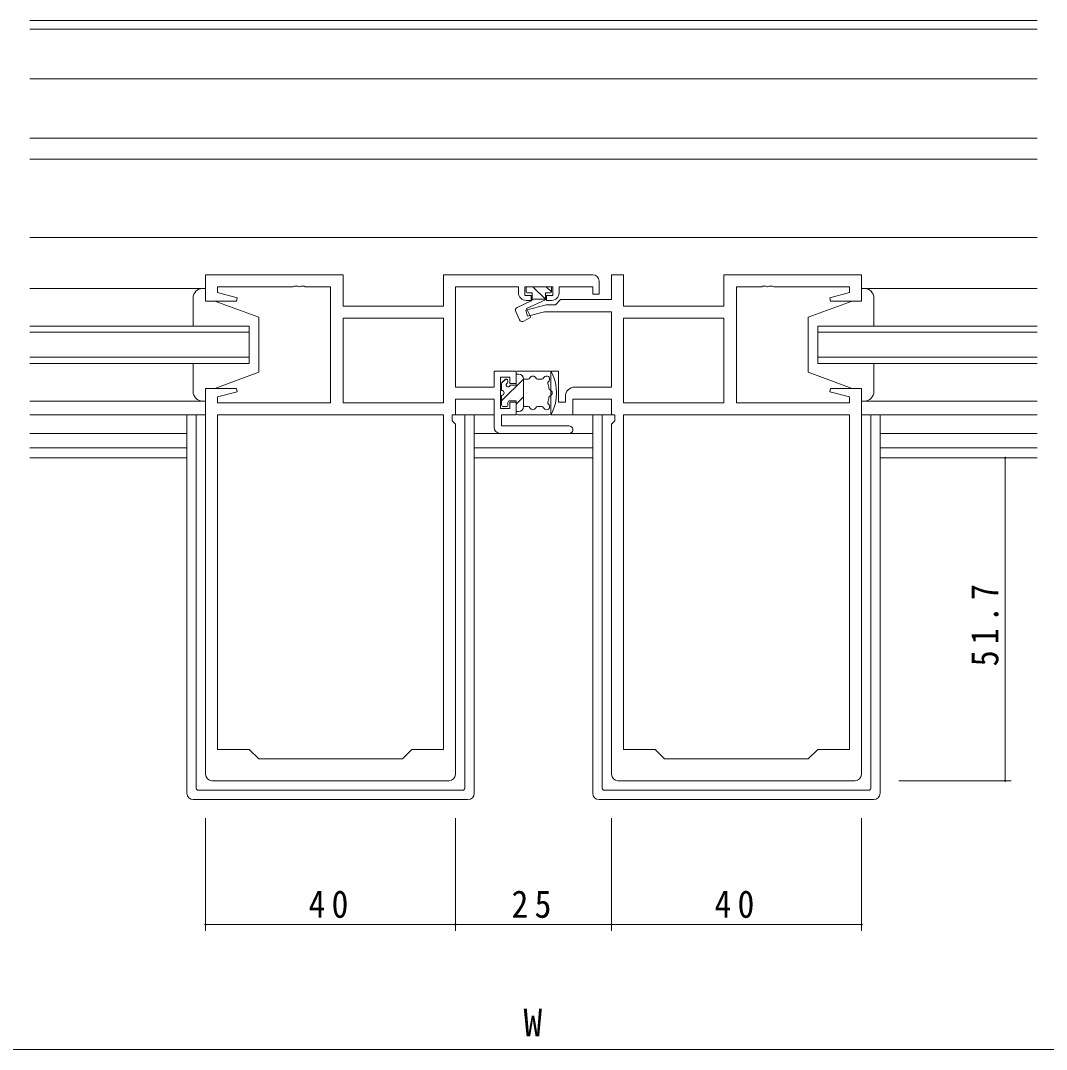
# Model space of a CAD drawing. Units: millimetres, scale not verified. Extents: x -567 to 567, y -403 to 403.
# Drawn here: x 80.1 to 244.4, y -44.1 to 120.6 of the extents above; entities that cross this region are included whole.
import ezdxf
from ezdxf.enums import TextEntityAlignment as Align

# ---------------------------------------------------------------- set-up
doc = ezdxf.new("R2010")
doc.units = ezdxf.units.MM
doc.header["$LTSCALE"] = 2
for name, color, linetype, lineweight in [('0-3_YKK_11', 7, 'Continuous', 18), ('0-4_YKK_12', 2, 'Continuous', 18), ('0-5_YKK_13', 4, 'Continuous', 18), ('0-6_YKK_D', 6, 'Continuous', 18)]:
    doc.layers.add(name, color=color, linetype=linetype, lineweight=lineweight)
doc.styles.add('ＭＳ ゴシック', font='')
doc.styles.get('ＭＳ ゴシック').set_extended_font_data('MS Gothic')

msp = doc.modelspace()

# ---------------------------------------------------------------- linework, layer by layer
at = {"layer": '0-3_YKK_11'}
for p, q in [((109.774, 79.94), (131.774, 79.94)), ((109.774, 75.74), (109.774, 79.94)), ((131.774, 79.94), (131.774, 74.94)), ((147.844, 79.94), (171.774, 79.94)), ((147.844, 74.94), (147.844, 79.94)), ((174.774, 79.94), (176.704, 79.94)), ((174.774, 75.97), (174.774, 79.94)), ((176.704, 79.94), (176.704, 74.94)), ((192.774, 79.94), (214.774, 79.94)), ((192.774, 74.94), (192.774, 79.94)), ((214.774, 79.94), (214.774, 75.74)), ((111.704, 78.01), (111.704, 77.093)), ((123.816, 78.01), (111.704, 78.01)), ((123.999, 78.13), (123.816, 78.01)), ((124.549, 78.13), (123.999, 78.13)), ((124.732, 78.01), (124.549, 78.13)), ((124.816, 78.01), (124.732, 78.01)), ((124.999, 78.13), (124.816, 78.01)), ((125.549, 78.13), (124.999, 78.13)), ((125.732, 78.01), (125.549, 78.13)), ((129.774, 78.01), (125.732, 78.01)), ((129.774, 59.47), (129.774, 78.01)), ((149.774, 78.01), (149.774, 61.97)), ((159.874, 78.01), (149.774, 78.01)), ((159.874, 77.04), (159.874, 78.01)), ((160.874, 78.01), (160.874, 76.64)), ((165.374, 78.01), (160.874, 78.01)), ((165.374, 76.64), (165.374, 78.01)), ((166.374, 78.01), (166.374, 77.04)), ((171.774, 78.01), (166.374, 78.01)), ((171.774, 76.84), (171.774, 78.01)), ((172.774, 78.94), (172.774, 76.84)), ((194.774, 78.01), (194.774, 59.47)), ((198.816, 78.01), (194.774, 78.01)), ((198.999, 78.13), (198.816, 78.01)), ((199.549, 78.13), (198.999, 78.13)), ((199.732, 78.01), (199.549, 78.13)), ((199.816, 78.01), (199.732, 78.01)), ((199.999, 78.13), (199.816, 78.01)), ((200.549, 78.13), (199.999, 78.13)), ((200.732, 78.01), (200.549, 78.13)), ((212.844, 78.01), (200.732, 78.01)), ((212.844, 77.093), (212.844, 78.01)), ((111.704, 77.093), (114.803, 76.262)), ((114.803, 76.262), (114.735, 75.74)), ((160.874, 76.64), (161.874, 76.64)), ((161.874, 75.84), (161.074, 75.84)), ((161.874, 76.64), (161.874, 75.84)), ((164.374, 76.64), (165.374, 76.64)), ((164.374, 75.84), (164.374, 76.64)), ((165.174, 75.84), (164.374, 75.84)), ((165.774, 75.14), (166.604, 75.97)), ((166.604, 75.97), (174.774, 75.97)), ((172.774, 76.84), (171.774, 76.84)), ((209.745, 76.262), (212.844, 77.093)), ((209.814, 75.74), (209.745, 76.262)), ((114.735, 75.74), (109.774, 75.74)), ((131.774, 74.94), (147.844, 74.94)), ((161.045, 74.273), (164.28, 75.14)), ((161.303, 73.307), (161.045, 74.273)), ((164.28, 75.14), (165.774, 75.14)), ((176.704, 74.94), (192.774, 74.94)), ((214.774, 75.74), (209.814, 75.74)), ((147.844, 73.01), (131.774, 73.01)), ((131.774, 73.01), (131.774, 59.47)), ((147.844, 73.01), (131.774, 73.01)), ((147.844, 59.47), (147.844, 73.01)), ((164.039, 74.04), (161.303, 73.307)), ((174.774, 74.04), (164.039, 74.04)), ((174.774, 61.97), (174.774, 74.04)), ((192.774, 73.01), (176.704, 73.01)), ((176.704, 73.01), (176.704, 59.47)), ((192.774, 73.01), (176.704, 73.01)), ((192.774, 59.47), (192.774, 73.01)), ((155.974, 64.54), (159.474, 64.54)), ((155.974, 61.97), (155.974, 64.54)), ((159.474, 64.54), (159.474, 62.54)), ((165.074, 64.54), (166.274, 64.54)), ((165.074, 57.54), (165.074, 64.54)), ((166.274, 64.54), (166.274, 59.54)), ((156.974, 63.54), (156.974, 58.54)), ((158.474, 63.54), (156.974, 63.54)), ((158.474, 62.54), (158.474, 63.54)), ((109.774, 61.74), (114.735, 61.74)), ((109.774, -0.06), (109.774, 61.74)), ((114.803, 61.218), (111.704, 60.387)), ((114.735, 61.74), (114.803, 61.218)), ((149.774, 61.97), (155.974, 61.97)), ((159.474, 62.54), (158.474, 62.54)), ((168.874, 61.97), (174.774, 61.97)), ((209.745, 61.218), (209.814, 61.74)), ((212.844, 60.387), (209.745, 61.218)), ((209.814, 61.74), (214.774, 61.74)), ((214.774, 61.74), (214.774, -0.06)), ((111.704, 60.387), (111.704, 59.47)), ((111.704, 59.47), (129.774, 59.47)), ((131.774, 59.47), (147.844, 59.47)), ((149.774, 60.04), (149.774, 57.54)), ((155.974, 60.04), (149.774, 60.04)), ((155.974, 55.54), (155.974, 60.04)), ((158.474, 59.54), (159.474, 59.54)), ((158.474, 58.54), (158.474, 59.54)), ((159.474, 59.54), (159.474, 57.54)), ((166.274, 59.54), (167.374, 59.54)), ((167.374, 59.54), (167.374, 60.47)), ((168.574, 60.04), (168.574, 57.54)), ((174.774, 60.04), (168.574, 60.04)), ((174.774, 57.54), (174.774, 60.04)), ((176.704, 59.47), (192.774, 59.47)), ((194.774, 59.47), (212.844, 59.47)), ((212.844, 59.47), (212.844, 60.387)), ((156.974, 58.54), (158.474, 58.54)), ((111.704, 57.54), (147.844, 57.54)), ((111.704, 3.94), (111.704, 57.54)), ((147.844, 57.54), (147.844, 3.94)), ((147.844, 57.54), (147.844, 3.94)), ((149.244, 57.54), (149.244, 56.54)), ((149.774, 57.54), (149.244, 57.54)), ((149.244, 56.54), (149.774, 56.01)), ((149.774, 56.01), (149.774, -0.06)), ((157.174, 57.54), (157.174, 55.74)), ((159.474, 57.54), (157.174, 57.54)), ((168.574, 57.54), (165.074, 57.54)), ((175.304, 57.54), (174.774, 57.54)), ((174.774, 56.01), (175.304, 56.54)), ((174.774, -0.06), (174.774, 56.01)), ((175.304, 56.54), (175.304, 57.54)), ((176.704, 57.54), (176.704, 3.94)), ((212.844, 57.54), (176.704, 57.54)), ((176.704, 57.54), (176.704, 3.94)), ((212.844, 3.94), (212.844, 57.54)), ((167.974, 54.54), (156.974, 54.54)), ((157.174, 55.74), (167.974, 55.74)), ((116.774, 3.94), (111.704, 3.94)), ((118.274, 2.44), (116.774, 3.94)), ((142.774, 3.94), (141.274, 2.44)), ((147.844, 3.94), (142.774, 3.94)), ((176.704, 3.94), (181.774, 3.94)), ((181.774, 3.94), (183.274, 2.44)), ((206.274, 2.44), (207.774, 3.94)), ((207.774, 3.94), (212.844, 3.94)), ((141.274, 2.44), (118.274, 2.44)), ((183.274, 2.44), (206.274, 2.44)), ((148.774, -1.06), (110.774, -1.06)), ((213.774, -1.06), (175.774, -1.06))]:
    msp.add_line(p, q, dxfattribs=at)
for centre, radius, start, end in [((171.774, 78.94), 1, 0.00001, 89.99999), ((161.074, 77.04), 1.2, 180.00001, 269.99999), ((165.174, 77.04), 1.2, 270.00001, 359.99999), ((168.874, 60.47), 1.5, 90.00001, 179.99999), ((156.974, 55.54), 1, 180.00001, 269.99999), ((167.974, 55.14), 0.6, 269.99999, 90.00001), ((110.774, -0.06), 1, 180.00001, 269.99999), ((148.774, -0.06), 1, 270.00001, 359.99999), ((175.774, -0.06), 1, 180.00001, 269.99999), ((213.774, -0.06), 1, 270.00001, 359.99999)]:
    msp.add_arc(centre, radius, start, end, dxfattribs=at)
at = {"layer": '0-4_YKK_12'}
for p, q in [((81.649, 120.64), (242.899, 120.64)), ((242.899, 119.24), (81.649, 119.24)), ((81.649, 111.34), (242.899, 111.34)), ((81.649, 101.84), (242.899, 101.84)), ((81.649, 98.44), (242.899, 98.44)), ((81.649, 85.94), (242.899, 85.94)), ((116.774, 71.74), (81.649, 71.74)), ((116.774, 65.74), (116.774, 71.74)), ((207.774, 71.74), (207.774, 65.74)), ((242.899, 71.74), (207.774, 71.74)), ((81.649, 70.74), (116.774, 70.74)), ((207.774, 70.74), (242.899, 70.74)), ((116.774, 66.74), (81.649, 66.74)), ((242.899, 66.74), (207.774, 66.74)), ((81.649, 65.74), (116.774, 65.74)), ((207.774, 65.74), (242.899, 65.74)), ((81.649, 57.54), (109.774, 57.54)), ((214.774, 57.54), (242.899, 57.54)), ((81.649, 54.54), (106.774, 54.54)), ((152.774, 54.54), (171.774, 54.54)), ((217.774, 54.54), (242.899, 54.54)), ((106.774, 52.27), (81.649, 52.27)), ((171.774, 52.27), (152.774, 52.27)), ((242.899, 52.27), (217.774, 52.27)), ((81.649, 50.64), (106.774, 50.64)), ((152.774, 50.64), (171.774, 50.64)), ((217.774, 50.64), (242.899, 50.64))]:
    msp.add_line(p, q, dxfattribs=at)
at = {"layer": '0-5_YKK_13'}
for p, q in [((81.649, 77.739), (109.774, 77.739)), ((109.274, 77.74), (109.774, 77.74)), ((109.774, 77.74), (109.774, 75.74)), ((161.074, 77.74), (161.074, 77.34)), ((164.874, 78.04), (161.374, 78.04)), ((162.17, 78.04), (164.17, 76.04)), ((164.291, 78.04), (165.136, 77.195)), ((165.174, 77.34), (165.174, 77.74)), ((214.774, 77.741), (242.899, 77.74)), ((214.774, 77.74), (214.774, 75.74)), ((215.274, 77.74), (214.774, 77.74)), ((214.774, 77.74), (214.774, 75.74)), ((215.274, 77.74), (214.774, 77.74)), ((107.774, 71.74), (107.774, 76.24)), ((161.174, 74.538), (164.174, 75.937)), ((161.374, 77.04), (162.074, 77.04)), ((162.074, 77.04), (162.074, 76.04)), ((162.074, 76.04), (164.174, 76.04)), ((164.174, 77.04), (164.874, 77.04)), ((164.174, 77.04), (164.174, 75.937)), ((216.774, 71.74), (216.774, 76.24)), ((216.774, 72.14), (216.774, 76.24)), ((109.774, 75.74), (111.274, 75.74)), ((111.274, 75.74), (118.274, 73.14)), ((161.801, 75.713), (159.663, 74.716)), ((161.174, 74.538), (161.828, 73.135)), ((213.274, 75.74), (206.274, 73.14)), ((213.274, 75.74), (206.274, 73.14)), ((214.774, 75.74), (213.274, 75.74)), ((214.774, 75.74), (213.274, 75.74)), ((118.274, 73.14), (118.274, 64.34)), ((159.421, 74.051), (160.038, 72.729)), ((160.741, 72.507), (161.828, 73.135)), ((206.274, 73.14), (206.274, 64.34)), ((206.274, 73.14), (206.274, 64.34)), ((107.774, 61.24), (107.774, 65.74)), ((111.274, 61.74), (118.274, 64.34)), ((159.474, 62.29), (159.474, 64.24)), ((164.774, 64.54), (159.774, 64.54)), ((213.274, 61.74), (206.274, 64.34)), ((213.274, 61.74), (206.274, 64.34)), ((216.774, 61.24), (216.774, 65.74)), ((216.774, 61.24), (216.774, 65.34)), ((157.174, 59.749), (160.674, 63.249)), ((157.177, 62.58), (157.834, 63.237)), ((157.662, 63.152), (157.262, 62.752)), ((158.174, 62.94), (158.174, 62.81)), ((159.474, 64.04), (159.874, 64.04)), ((161.432, 63.24), (160.674, 63.24)), ((160.674, 58.84), (160.674, 63.24)), ((163.62, 63.24), (162.916, 63.24)), ((109.774, 61.74), (109.774, 59.74)), ((111.274, 61.74), (109.774, 61.74)), ((157.174, 62.54), (157.174, 61.44)), ((159.474, 62.29), (158.694, 62.29)), ((213.274, 61.74), (214.774, 61.74)), ((213.274, 61.74), (214.774, 61.74)), ((214.774, 61.74), (214.774, 59.74)), ((214.774, 61.74), (214.774, 59.74)), ((109.774, 59.74), (81.649, 59.74)), ((109.774, 59.74), (109.274, 59.74)), ((157.174, 60.64), (157.174, 59.14)), ((158.174, 59.14), (158.174, 59.49)), ((158.474, 59.79), (159.474, 59.79)), ((159.474, 59.221), (160.674, 60.421)), ((159.474, 57.84), (159.474, 59.79)), ((214.774, 59.74), (215.274, 59.74)), ((214.774, 59.739), (242.899, 59.74)), ((214.774, 59.74), (215.274, 59.74)), ((157.474, 58.84), (157.874, 58.84)), ((159.474, 58.04), (159.874, 58.04)), ((161.432, 58.84), (160.674, 58.84)), ((163.62, 58.84), (162.916, 58.84)), ((106.774, 57.54), (106.774, -3.06)), ((108.274, 57.54), (108.274, -2.26)), ((149.474, 57.54), (152.774, 57.54)), ((155.974, 57.54), (149.474, 57.54)), ((151.274, 57.54), (151.274, -2.26)), ((152.774, 57.54), (152.774, -3.06)), ((164.774, 57.54), (159.774, 57.54)), ((175.074, 57.54), (168.274, 57.54)), ((171.774, 57.54), (171.774, -3.06)), ((175.074, 57.54), (171.774, 57.54)), ((173.274, 57.54), (173.274, -2.26)), ((216.274, 57.54), (216.274, -2.26)), ((217.774, 57.54), (217.774, -3.06)), ((108.574, -2.56), (150.974, -2.56)), ((215.974, -2.56), (173.574, -2.56)), ((107.774, -4.06), (151.774, -4.06)), ((216.774, -4.06), (172.774, -4.06))]:
    msp.add_line(p, q, dxfattribs=at)
for centre, radius, start, end in [((109.274, 76.24), 1.5, 90, 180), ((161.374, 77.74), 0.3, 90, 180), ((164.874, 77.74), 0.3, 0, 90), ((215.274, 76.24), 1.5, 0, 90), ((215.274, 76.24), 1.5, 0, 90), ((161.374, 77.34), 0.3, 180, 270), ((161.59, 76.166), 0.5, 295, 345.39617), ((164.874, 77.34), 0.3, 270, 0), ((159.874, 74.262), 0.5, 115.00014, 205.00005), ((160.491, 72.94), 0.5, 205.00005, 300.00004), ((159.774, 64.24), 0.3, 90, 180), ((164.774, 64.04), 0.5, 26.26805, 90), ((158.695, 61.04), 7.279, 333.73195, 26.26805), ((157.474, 62.54), 0.3, 135, 180), ((157.874, 62.94), 0.3, 0, 135), ((157.874, 62.81), 0.3, 300, 0), ((159.874, 63.24), 0.8, 0, 90), ((161.432, 63.54), 0.3, 270, 337.97569), ((162.174, 63.24), 0.5, 22.02431, 157.97569), ((162.916, 63.54), 0.3, 202.02431, 270), ((163.62, 63.54), 0.3, 270, 337.97569), ((164.362, 63.24), 0.5, 309.78774, 157.97569), ((164.874, 62.625), 0.3, 129.78774, 194.39052), ((109.274, 61.24), 1.5, 180, 270), ((157.174, 61.04), 0.4, 270, 90), ((158.174, 62.29), 0.3, 120, 270), ((158.174, 62.29), 0.3, 270, 330), ((158.694, 61.99), 0.3, 90, 150), ((158.695, 61.04), 6.079, 6.82808, 14.39052), ((165.029, 61.798), 0.3, 186.82808, 251.43085), ((164.774, 61.04), 0.5, 288.56915, 71.43085), ((215.274, 61.24), 1.5, 270, 0), ((215.274, 61.24), 1.5, 270, 0), ((158.474, 59.49), 0.3, 90, 180), ((164.874, 59.455), 0.3, 165.60948, 230.21226), ((158.695, 61.04), 6.079, 345.60948, 353.17192), ((165.029, 60.282), 0.3, 108.56915, 173.17192), ((157.474, 59.14), 0.3, 180, 270), ((157.874, 59.14), 0.3, 270, 0), ((159.774, 57.84), 0.3, 180, 270), ((159.874, 58.84), 0.8, 270, 0), ((161.432, 58.54), 0.3, 22.02431, 90), ((162.174, 58.84), 0.5, 202.02431, 337.97569), ((162.916, 58.54), 0.3, 90, 157.97569), ((163.62, 58.54), 0.3, 22.02431, 90), ((164.362, 58.84), 0.5, 202.02431, 50.21226), ((164.774, 58.04), 0.5, 270, 333.73195), ((107.774, -3.06), 1, 180, 270), ((108.574, -2.26), 0.3, 180, 270), ((150.974, -2.26), 0.3, 270, 0), ((151.774, -3.06), 1, 270, 0), ((172.774, -3.06), 1, 180, 270), ((173.574, -2.26), 0.3, 180, 270), ((215.974, -2.26), 0.3, 270, 0), ((216.774, -3.06), 1, 270, 0)]:
    msp.add_arc(centre, radius, start, end, dxfattribs=at)
at = {"layer": '0-6_YKK_D'}
for p, q in [((220.774, 50.64), (238.774, 50.64)), ((237.774, 50.64), (237.774, -1.06)), ((220.774, -1.06), (238.774, -1.06)), ((109.774, -7.06), (109.774, -25.06)), ((149.774, -7.06), (149.774, -25.06)), ((149.774, -7.06), (149.774, -25.06)), ((174.774, -7.06), (174.774, -25.06)), ((174.774, -7.06), (174.774, -25.06)), ((214.774, -7.06), (214.774, -25.06)), ((109.774, -24.06), (149.774, -24.06)), ((174.774, -24.06), (149.774, -24.06)), ((214.774, -24.06), (174.774, -24.06)), ((-80.726, -44.06), (405.274, -44.06))]:
    msp.add_line(p, q, dxfattribs=at)
for centre, start, end in [((237.774, 50.64), 90, 270), ((237.774, 50.64), 270, 90), ((237.774, -1.06), 90, 270), ((237.774, -1.06), 270, 90), ((109.774, -24.06), 0, 180), ((109.774, -24.06), 180, 0), ((149.774, -24.06), 0, 180), ((149.774, -24.06), 0, 180), ((149.774, -24.06), 180, 0), ((149.774, -24.06), 180, 0), ((174.774, -24.06), 0, 180), ((174.774, -24.06), 0, 180), ((174.774, -24.06), 180, 0), ((174.774, -24.06), 180, 0), ((214.774, -24.06), 0, 180), ((214.774, -24.06), 180, 0)]:
    msp.add_arc(centre, 0.106, start, end, dxfattribs=at)

# ---------------------------------------------------------------- texts
at = {"layer": '0-6_YKK_D', "color": 7, "style": 'ＭＳ ゴシック'}
msp.add_text('W', height=4.399, dxfattribs=at).set_placement((160.674, -43.26), align=Align.BOTTOM_LEFT)
at = {"layer": '0-6_YKK_D', "color": 7, "insert": (236.774, 17.27), "char_height": 4.399, "attachment_point": 7, "rotation": 90, "style": 'ＭＳ ゴシック'}
msp.add_mtext('\\T1.39;\\W0.85;51.7', dxfattribs=at)
at = {"layer": '0-6_YKK_D', "color": 7, "char_height": 4.399, "attachment_point": 7, "style": 'ＭＳ ゴシック'}
for s, insert in [('\\T1.37;\\W0.9;40', (126.254, -23.06)), ('\\T1.37;\\W0.9;25', (158.754, -23.06)), ('\\T1.37;\\W0.9;40', (191.254, -23.06))]:
    msp.add_mtext(s, dxfattribs=dict(at, insert=insert))

doc.saveas('drawing.dxf')
